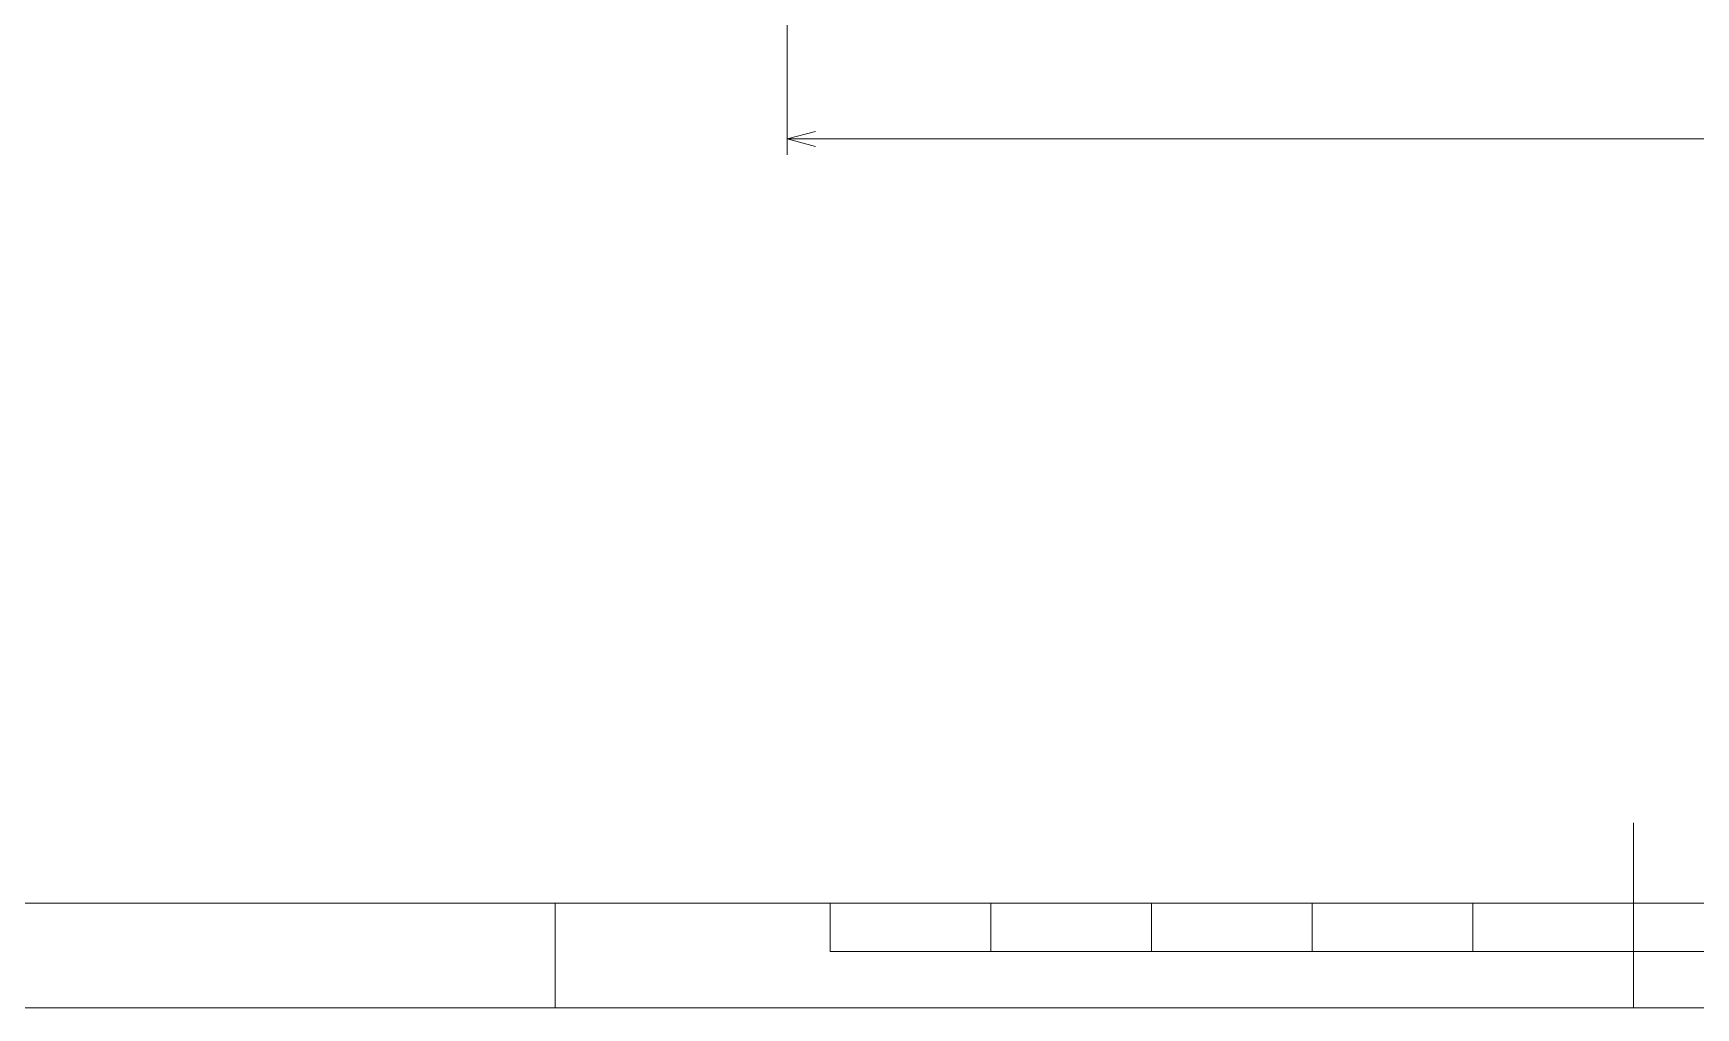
# Model space of a CAD drawing. Units: millimetres at full size. Extents: x -34906 to 7411, y -8440 to 3030.
# Drawn here: x -34524.8 to -34317.8, y -7510.4 to -7389.1 of the extents above; entities that cross this region are included whole.
import ezdxf

# ---------------------------------------------------------------- set-up
doc = ezdxf.new("R2010")
doc.units = ezdxf.units.MM
doc.header["$LTSCALE"] = 4
for name, color, linetype, lineweight in [('0-1_Defpoints', 7, 'Continuous', 18), ('0-5_07_寸法線', 7, 'Continuous', 9), ('0-7_99_図枠', 7, 'Continuous', 18)]:
    doc.layers.add(name, color=color, linetype=linetype, lineweight=lineweight)

msp = doc.modelspace()

# ---------------------------------------------------------------- linework, layer by layer
at = {"layer": '0-1_Defpoints'}
msp.add_lwpolyline([(-34728.332, -7510.374), (-33922.772, -7510.374), (-33922.772, -6940.728), (-34728.332, -6940.728)], close=True, dxfattribs=at)
at = {"layer": '0-5_07_寸法線', "color": 3, "lineweight": 18}
for p, q in [((-34430.912, -7361.423), (-34430.912, -7404.277)), ((-34427.412, -7402.277), (-34134.412, -7402.277))]:
    msp.add_line(p, q, dxfattribs=at)
at = {"layer": '0-5_07_寸法線'}
msp.add_line((-34430.912, -7402.277), (-34427.412, -7402.277), dxfattribs=at)
msp.add_lwpolyline([(-34427.412, -7403.215), (-34430.912, -7402.277), (-34427.412, -7401.339)], dxfattribs=at)
at = {"layer": '0-7_99_図枠'}
for p, q in [((-34325.552, -7510.374), (-34325.552, -7487.374)), ((-34459.812, -7510.374), (-34459.812, -7497.374)), ((-34425.552, -7503.374), (-34425.552, -7497.374)), ((-34405.552, -7503.374), (-34405.552, -7497.374)), ((-34385.552, -7503.374), (-34385.552, -7497.374)), ((-34365.552, -7503.374), (-34365.552, -7497.374)), ((-34345.552, -7503.374), (-34345.552, -7497.374)), ((-34425.552, -7503.374), (-34225.552, -7503.374))]:
    msp.add_line(p, q, dxfattribs=at)
msp.add_lwpolyline([(-34689.372, -7497.374), (-33935.772, -7497.374), (-33935.772, -6953.728), (-34689.372, -6953.728)], close=True, dxfattribs=at)

doc.saveas('drawing.dxf')
